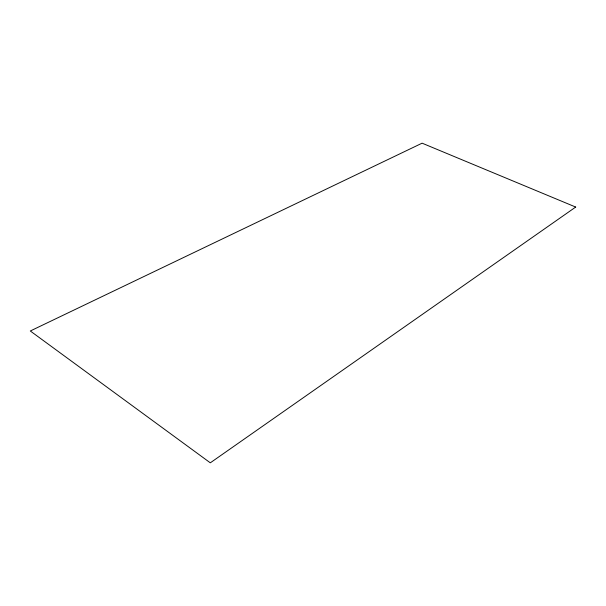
<?xml version="1.0" encoding="UTF-8"?>
<svg xmlns="http://www.w3.org/2000/svg" width="606" height="606" viewBox="0 0 606 606"><rect width="100%" height="100%" fill="white"/><g stroke="black" fill="none" stroke-linecap="round" stroke-linejoin="round"><path stroke-width="0.91" d="M575.7 207.055L210.297 462.825L30.3 330.99L422.102 143.175L575.7 207.055"/></g></svg>
